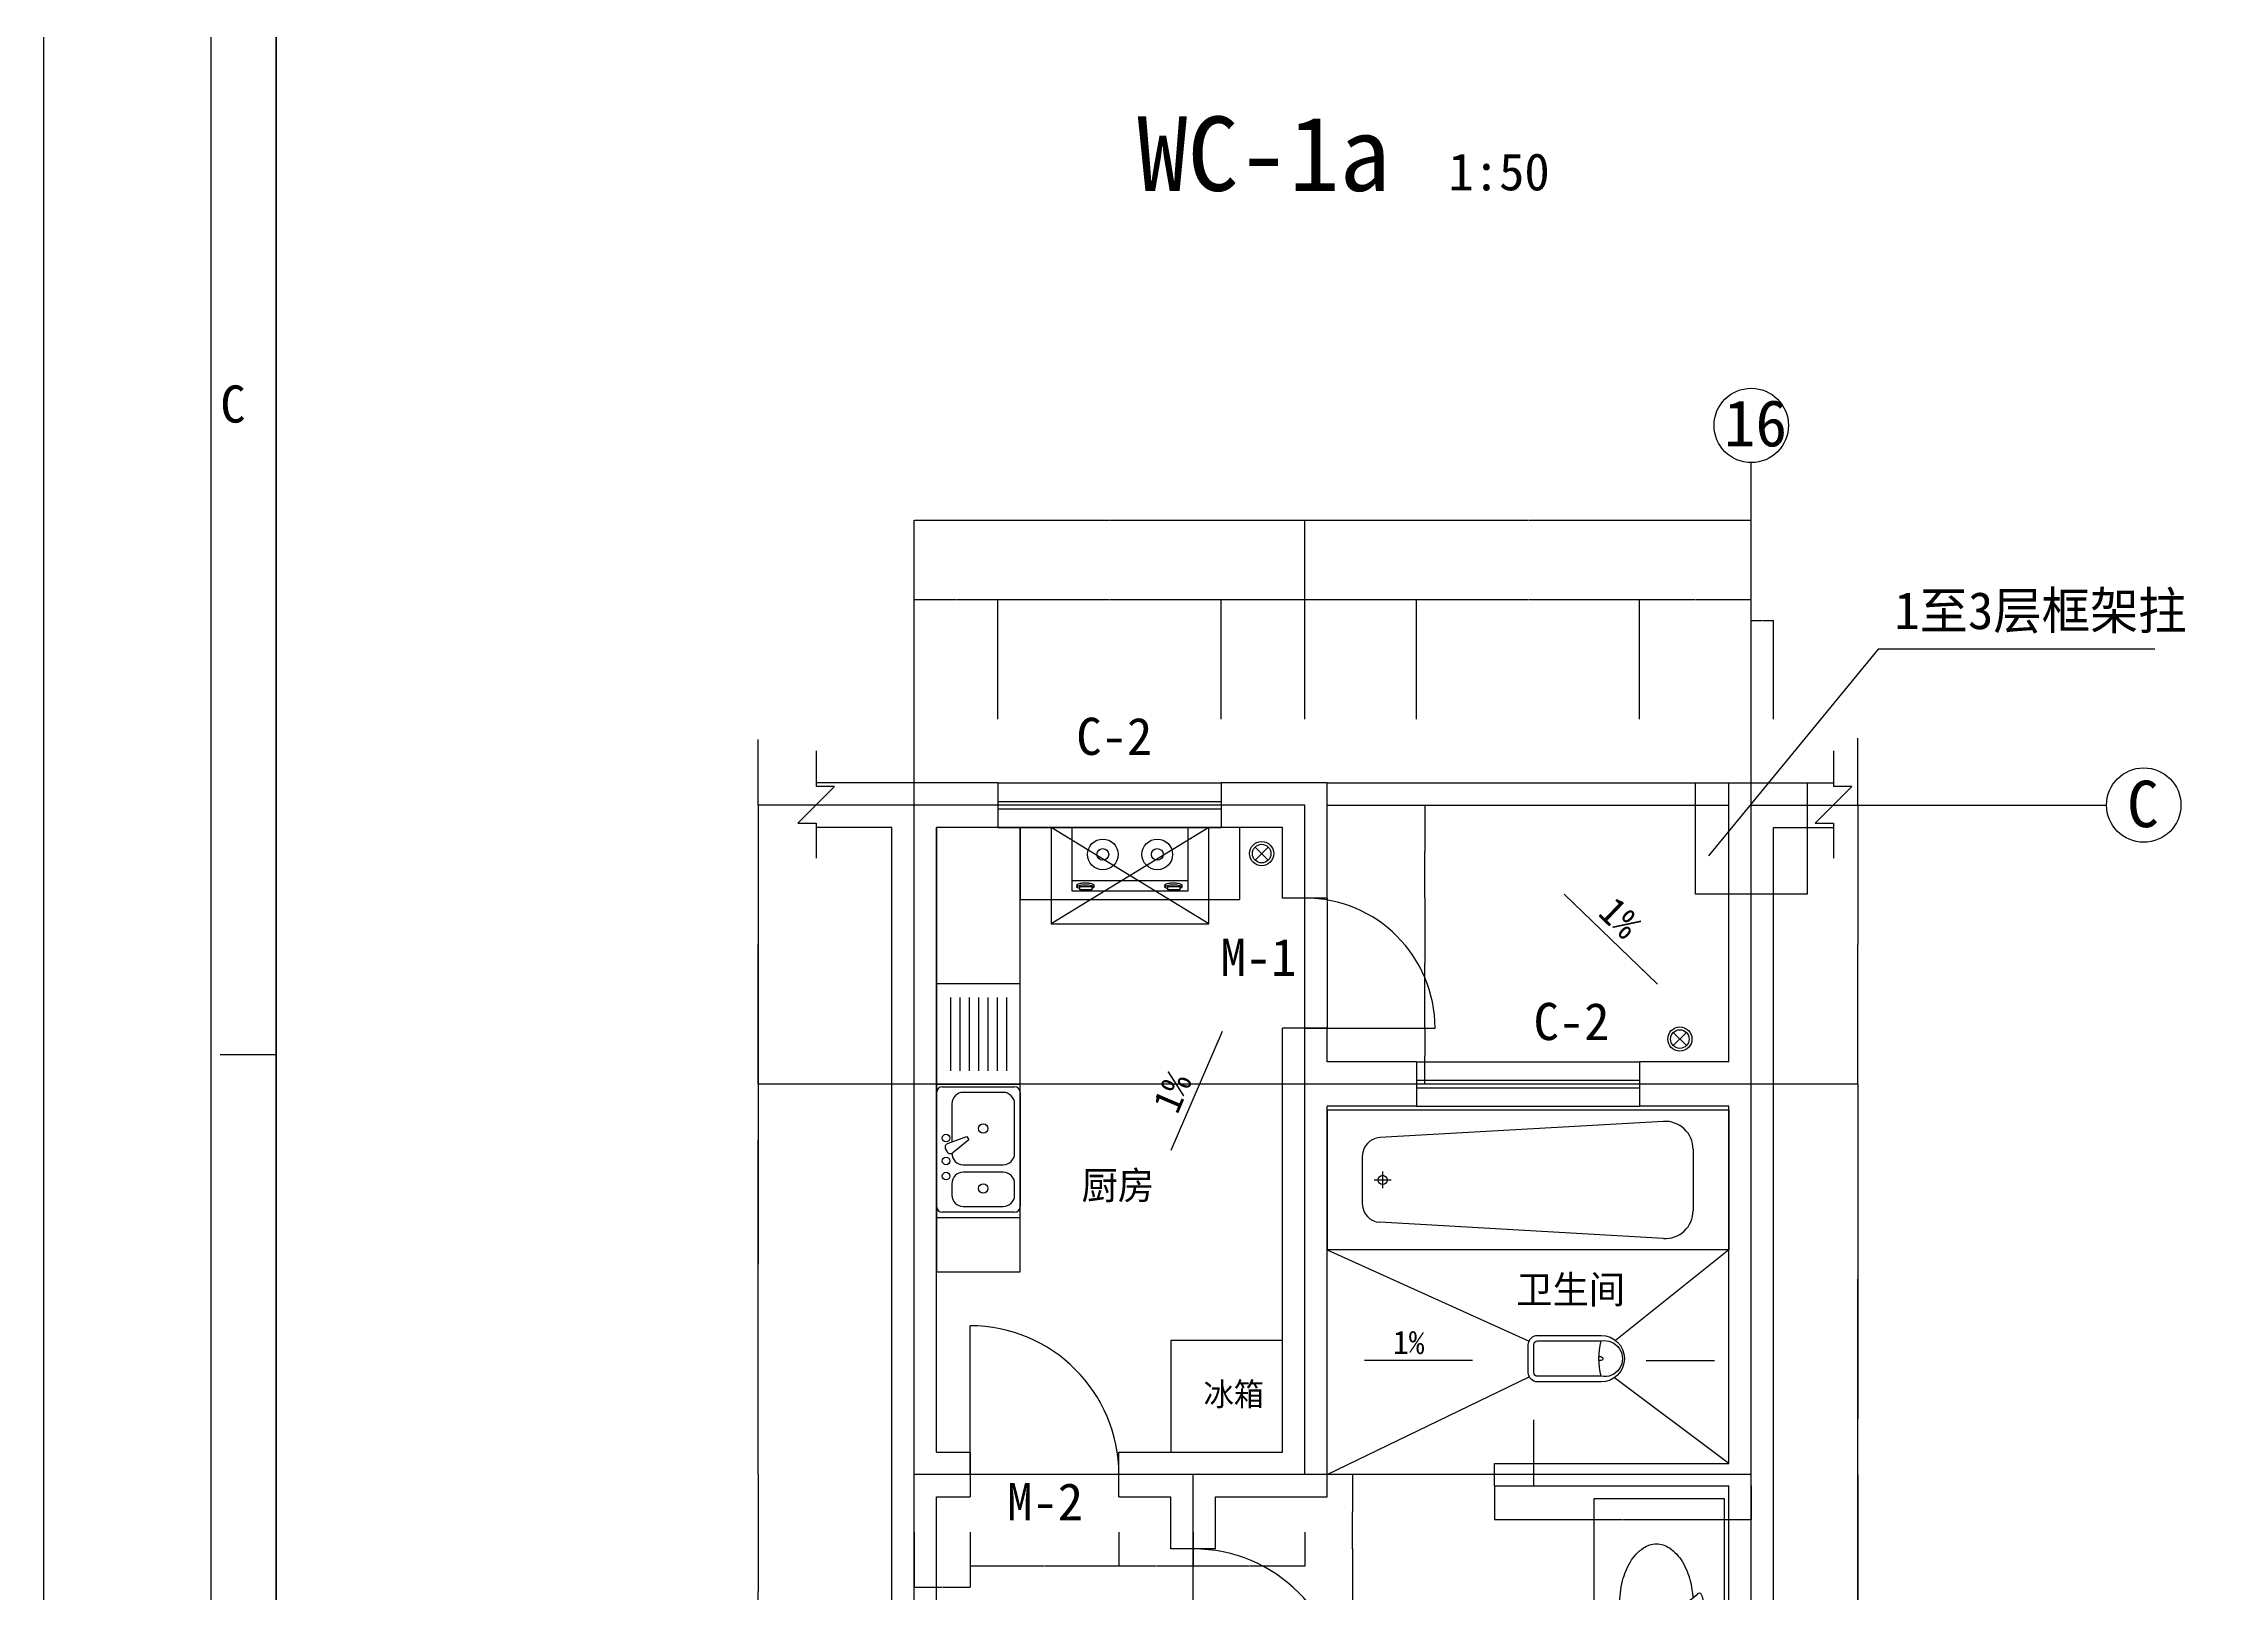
# Model space of a CAD drawing. Header units: metres. Extents: x -237648 to -195598, y -93947 to -64247.
# Drawn here: x -237648 to -225922, y -89442 to -81109 of the extents above; entities that cross this region are included whole.
import ezdxf

# ---------------------------------------------------------------- set-up
doc = ezdxf.new("R2010")
doc.units = ezdxf.units.M
for name, color, linetype in [('AXI', 1, 'Continuous'), ('PJ', 21, 'Continuous'), ('W', 5, 'Continuous')]:
    doc.layers.add(name, color=color, linetype=linetype)
doc.dimstyles.get("Standard").update_dxf_attribs({"dimtxt": 2.5, "dimasz": 2.5, "dimexe": 1.25, "dimexo": 0.625, "dimtad": 1, "dimcen": 2.5, "dimazin": 3, "dimtfac": 1, "dimtmove": 0, "dimatfit": 3})

# ---------------------------------------------------------------- blocks, each defined once
blk = doc.blocks.new('_E25ESP')
at = {"color": 0, "linetype": 'ByBlock'}
for p, q in [((0, -306.82), (0, 306.82)), ((30.68, 337.5), (419.32, 337.5)), ((81.82, 245.45), (81.82, 39.98)), ((357.95, 306.82), (143.18, 306.82)), ((419.32, -20.45), (419.32, 245.45)), ((450, 306.82), (450, -306.82)), ((48.39, 2.02), (56.63, -12.25)), ((58.92, 31.4), (162.53, 70.22)), ((172.76, 52.51), (87.34, -17.81)), ((162.53, 70.22), (172.76, 52.51)), ((143.18, -81.82), (357.95, -81.82)), ((81.82, -184.09), (81.82, -245.45)), ((357.95, -122.73), (143.18, -122.73)), ((419.32, -245.45), (419.32, -184.09)), ((419.32, -337.5), (30.68, -337.5)), ((143.18, -306.82), (357.95, -306.82))]:
    blk.add_line(p, q, dxfattribs=at)
for centre, radius in [((250.57, 112.5), 25.57), ((51.14, 61.36), 20.45), ((51.14, -61.36), 20.45), ((51.14, -143.18), 20.45), ((250.57, -209.66), 25.57)]:
    blk.add_circle(centre, radius, dxfattribs=at)
for centre, radius, start, end in [((30.68, 306.82), 30.68, 90, 180), ((143.18, 245.45), 61.36, 90, 180), ((357.95, 245.45), 61.36, 0, 90), ((419.32, 306.82), 30.68, 0, 90), ((66.1, 12.25), 20.45, 110.54, 210), ((74.34, -2.02), 20.45, 210, 309.46), ((143.18, -20.45), 61.36, 180, 270), ((357.95, -20.45), 61.36, 270, 0), ((143.18, -184.09), 61.36, 90, 180), ((357.95, -184.09), 61.36, 0, 90), ((30.68, -306.82), 30.68, 180, 270), ((143.18, -245.45), 61.36, 180, 270), ((357.95, -245.45), 61.36, 270, 0), ((419.32, -306.82), 30.68, 270, 0)]:
    blk.add_arc(centre, radius, start, end, dxfattribs=at)
blk = doc.blocks.new('DW')
at = {"layer": 'PJ'}
for p, q in [((-123.79, 145.72), (-123.79, -195.95)), ((-93.79, 145.72), (-93.79, -195.95)), ((76.21, 195.72), (-73.79, 195.72)), ((76.21, 165.72), (-73.79, 165.72)), ((96.21, -195.95), (96.21, 145.72)), ((126.21, -195.95), (126.21, 145.72)), ((-8.79, -196.08), (-8.79, -184.46)), ((11.21, -196.08), (11.21, -184.46))]:
    blk.add_line(p, q, dxfattribs=at)
for centre, radius, start, end in [((-73.79, 145.72), 50, 90, 180), ((-73.79, 145.72), 20, 90, 180), ((76.21, 145.72), 50, 0, 90), ((76.21, 145.72), 20, 0, 90), ((1.21, -195.95), 125, 180, 0), ((1.21, -214.21), 96.74, 169.12, 10.88), ((1.21, -578.66), 394.33, 76.06, 103.94), ((1.21, -195.89), 10, 181.09, 358.91)]:
    blk.add_arc(centre, radius, start, end, dxfattribs=at)
blk = doc.blocks.new('KXP')
at = {"layer": 'PJ', "linetype": 'ByBlock'}
blk.add_line((-388.31, 496.85), (-388.31, 509.94), dxfattribs=at)
at = {"layer": 'PJ'}
blk.add_lwpolyline([(-585.9, 980), (0, 980), (0, 0), (-585.9, 0)], close=True, dxfattribs=at)
for points in [[(-444.66, 472.02, 0.04), (-432.26, 393.22, 0.07), (-397.42, 308.94, 0.11), (-338.84, 246.5, 0.15), (-280.74, 228.39, 0.15), (-222.65, 246.5, 0.11), (-164.07, 308.94, 0.07), (-129.23, 393.22, 0.06), (-115.74, 503.39, 0.06), (-129.23, 613.57, 0.07), (-164.07, 697.85, 0.11), (-222.65, 760.29, 0.15), (-280.74, 778.39, 0.15)], [(-280.74, 778.39, 0.15), (-338.84, 760.29, 0.11), (-397.42, 697.85, 0.07), (-432.26, 613.57, 0.04), (-444.66, 534.77, 0.06)]]:
    blk.add_lwpolyline(points, format="xyb", dxfattribs=at)
at = {"layer": 'PJ', "linetype": 'ByBlock'}
blk.add_circle((-363.18, 503.39), 12.57, dxfattribs=at)
at = {"layer": 'PJ'}
for centre, radius, start, end in [((-375.32, 503.39), 116.63, 154.02, 205.98), ((-472.97, 550.98), 8, 39.44, 154.02), ((-364.6, 640.12), 132.32, 219.44, 259.68), ((-364.6, 366.67), 132.32, 100.32, 140.56), ((-472.97, 455.81), 8, 205.98, 320.56)]:
    blk.add_arc(centre, radius, start, end, dxfattribs=at)
blk = doc.blocks.new('_CLOSEDFILLED')
at = {"color": 0, "linetype": 'BYBLOCK'}
blk.add_solid([(-1, 0), (0, 0), (-1, 0)], dxfattribs=at)
blk = doc.blocks.new('*D23')
for p, q in [((-227893.48, -86703.22), (-227893.48, -88503.22)), ((-227893.73, -88503.22), (-227893.98, -88503.22)), ((-227893.48, -90303.22), (-227893.48, -88503.22)), ((-227893.48, -88503.22), (-227893.48, -88503.22)), ((-227893.23, -88503.22), (-227892.98, -88503.22))]:
    blk.add_line(p, q)
at = {"layer": 'Defpoints'}
for p in [(-227893.48, -86703.22), (-227893.48, -88503.22), (-227893.48, -90303.22)]:
    blk.add_point(p, dxfattribs=at)
at = {"xscale": 0.25, "yscale": 0.25}
blk.add_blockref('_CLOSEDFILLED', (-227893.48, -88503.22), dxfattribs=at)
at = {"xscale": 0.25, "yscale": 0.25, "rotation": 180}
blk.add_blockref('_CLOSEDFILLED', (-227893.48, -88503.22), dxfattribs=at)
at = {"insert": (-227893.48, -88502.095), "char_height": 1, "attachment_point": 5}
blk.add_mtext('0', dxfattribs=at)
blk = doc.blocks.new('*D24')
for p, q in [((-227893.48, -85203.22), (-227893.48, -85953.22)), ((-227893.73, -85953.22), (-227893.98, -85953.22)), ((-227893.48, -86703.22), (-227893.48, -85953.22)), ((-227893.48, -85953.22), (-227893.48, -85953.22)), ((-227893.23, -85953.22), (-227892.98, -85953.22))]:
    blk.add_line(p, q)
at = {"layer": 'Defpoints'}
for p in [(-227893.48, -85203.22), (-227893.48, -85953.22), (-227893.48, -86703.22)]:
    blk.add_point(p, dxfattribs=at)
at = {"xscale": 0.25, "yscale": 0.25}
blk.add_blockref('_CLOSEDFILLED', (-227893.48, -85953.22), dxfattribs=at)
at = {"xscale": 0.25, "yscale": 0.25, "rotation": 180}
blk.add_blockref('_CLOSEDFILLED', (-227893.48, -85953.22), dxfattribs=at)
at = {"insert": (-227893.48, -85952.095), "char_height": 1, "attachment_point": 5}
blk.add_mtext('0', dxfattribs=at)
blk = doc.blocks.new('*D25')
for p, q in [((-228466.29, -84741.82), (-228466.29, -84211.34)), ((-228466.04, -84211.34), (-228407.79, -84211.34)), ((-228404.79, -84211.34), (-228346.54, -84211.34)), ((-228346.29, -84741.82), (-228346.29, -84211.34))]:
    blk.add_line(p, q)
at = {"layer": 'Defpoints'}
for p in [(-228466.29, -84211.34), (-228466.29, -84741.82), (-228346.29, -84741.82)]:
    blk.add_point(p, dxfattribs=at)
at = {"xscale": 0.25, "yscale": 0.25, "rotation": 180}
blk.add_blockref('_CLOSEDFILLED', (-228466.29, -84211.34), dxfattribs=at)
at = {"xscale": 0.25, "yscale": 0.25}
blk.add_blockref('_CLOSEDFILLED', (-228346.29, -84211.34), dxfattribs=at)
at = {"insert": (-228406.29, -84211.34), "char_height": 1, "attachment_point": 5}
blk.add_mtext('120', dxfattribs=at)
blk = doc.blocks.new('*D26')
for p, q in [((-227893.73, -84843.26), (-227893.98, -84843.26)), ((-227893.48, -85083.22), (-227893.48, -84843.26)), ((-227893.48, -85203.22), (-227893.48, -84843.26)), ((-227893.48, -84843.26), (-227893.48, -84843.26)), ((-227893.23, -84843.26), (-227892.98, -84843.26))]:
    blk.add_line(p, q)
at = {"layer": 'Defpoints'}
for p in [(-227893.48, -84843.26), (-227893.48, -85083.22), (-227893.48, -85203.22)]:
    blk.add_point(p, dxfattribs=at)
at = {"xscale": 0.25, "yscale": 0.25}
blk.add_blockref('_CLOSEDFILLED', (-227893.48, -84843.26), dxfattribs=at)
at = {"xscale": 0.25, "yscale": 0.25, "rotation": 180}
blk.add_blockref('_CLOSEDFILLED', (-227893.48, -84843.26), dxfattribs=at)
at = {"insert": (-227893.48, -84842.135), "char_height": 1, "attachment_point": 5}
blk.add_mtext('0', dxfattribs=at)
blk = doc.blocks.new('*D27')
for p, q in [((-230866.29, -84741.82), (-230866.29, -83670.81)), ((-230866.04, -83670.81), (-229668.29, -83670.81)), ((-229664.29, -83670.81), (-228466.54, -83670.81)), ((-228466.29, -84741.82), (-228466.29, -83670.81))]:
    blk.add_line(p, q)
at = {"layer": 'Defpoints'}
for p in [(-230866.29, -83670.81), (-230866.29, -84741.82), (-228466.29, -84741.82)]:
    blk.add_point(p, dxfattribs=at)
at = {"xscale": 0.25, "yscale": 0.25, "rotation": 180}
blk.add_blockref('_CLOSEDFILLED', (-230866.29, -83670.81), dxfattribs=at)
at = {"xscale": 0.25, "yscale": 0.25}
blk.add_blockref('_CLOSEDFILLED', (-228466.29, -83670.81), dxfattribs=at)
at = {"insert": (-229666.29, -83670.81), "char_height": 1, "attachment_point": 5}
blk.add_mtext('2400', dxfattribs=at)
blk = doc.blocks.new('*D28')
for p, q in [((-232966.29, -84741.82), (-232966.29, -83670.81)), ((-232966.04, -83670.81), (-231918.29, -83670.81)), ((-231914.29, -83670.81), (-230866.54, -83670.81)), ((-230866.29, -84741.82), (-230866.29, -83670.81))]:
    blk.add_line(p, q)
at = {"layer": 'Defpoints'}
for p in [(-232966.29, -83670.81), (-232966.29, -84741.82), (-230866.29, -84741.82)]:
    blk.add_point(p, dxfattribs=at)
at = {"xscale": 0.25, "yscale": 0.25, "rotation": 180}
blk.add_blockref('_CLOSEDFILLED', (-232966.29, -83670.81), dxfattribs=at)
at = {"xscale": 0.25, "yscale": 0.25}
blk.add_blockref('_CLOSEDFILLED', (-230866.29, -83670.81), dxfattribs=at)
at = {"insert": (-231916.29, -83670.81), "char_height": 1, "attachment_point": 5}
blk.add_mtext('2100', dxfattribs=at)
blk = doc.blocks.new('*D60')
for p, q in [((-233805.33, -88803.22), (-233805.33, -89432.62)), ((-233805.58, -89432.62), (-233805.83, -89432.62)), ((-233805.33, -90303.22), (-233805.33, -89432.62)), ((-233805.33, -89432.62), (-233805.33, -89432.62)), ((-233805.08, -89432.62), (-233804.83, -89432.62))]:
    blk.add_line(p, q)
at = {"layer": 'Defpoints'}
for p in [(-233805.33, -88803.22), (-233805.33, -89432.62), (-233805.33, -90303.22)]:
    blk.add_point(p, dxfattribs=at)
at = {"xscale": 0.25, "yscale": 0.25}
blk.add_blockref('_CLOSEDFILLED', (-233805.33, -89432.62), dxfattribs=at)
at = {"xscale": 0.25, "yscale": 0.25, "rotation": 180}
blk.add_blockref('_CLOSEDFILLED', (-233805.33, -89432.62), dxfattribs=at)
at = {"insert": (-233805.33, -89431.495), "char_height": 1, "attachment_point": 5}
blk.add_mtext('0', dxfattribs=at)
blk = doc.blocks.new('*D61')
for p, q in [((-233805.33, -86703.22), (-233805.33, -87672.26)), ((-233805.58, -87672.26), (-233805.83, -87672.26)), ((-233805.33, -88803.22), (-233805.33, -87672.26)), ((-233805.33, -87672.26), (-233805.33, -87672.26)), ((-233805.08, -87672.26), (-233804.83, -87672.26))]:
    blk.add_line(p, q)
at = {"layer": 'Defpoints'}
for p in [(-233805.33, -86703.22), (-233805.33, -87672.26), (-233805.33, -88803.22)]:
    blk.add_point(p, dxfattribs=at)
at = {"xscale": 0.25, "yscale": 0.25}
blk.add_blockref('_CLOSEDFILLED', (-233805.33, -87672.26), dxfattribs=at)
at = {"xscale": 0.25, "yscale": 0.25, "rotation": 180}
blk.add_blockref('_CLOSEDFILLED', (-233805.33, -87672.26), dxfattribs=at)
at = {"insert": (-233805.33, -87671.135), "char_height": 1, "attachment_point": 5}
blk.add_mtext('0', dxfattribs=at)
blk = doc.blocks.new('*D62')
for p, q in [((-233805.33, -85203.22), (-233805.33, -85953.22)), ((-233805.58, -85953.22), (-233805.83, -85953.22)), ((-233805.33, -86703.22), (-233805.33, -85953.22)), ((-233805.33, -85953.22), (-233805.33, -85953.22)), ((-233805.08, -85953.22), (-233804.83, -85953.22))]:
    blk.add_line(p, q)
at = {"layer": 'Defpoints'}
for p in [(-233805.33, -85203.22), (-233805.33, -85953.22), (-233805.33, -86703.22)]:
    blk.add_point(p, dxfattribs=at)
at = {"xscale": 0.25, "yscale": 0.25}
blk.add_blockref('_CLOSEDFILLED', (-233805.33, -85953.22), dxfattribs=at)
at = {"xscale": 0.25, "yscale": 0.25, "rotation": 180}
blk.add_blockref('_CLOSEDFILLED', (-233805.33, -85953.22), dxfattribs=at)
at = {"insert": (-233805.33, -85952.095), "char_height": 1, "attachment_point": 5}
blk.add_mtext('0', dxfattribs=at)
blk = doc.blocks.new('*D64')
for p, q in [((-231918.29, -84098.84), (-232516.54, -84098.84)), ((-232516.29, -84741.82), (-232516.29, -84098.84)), ((-231316.04, -84098.84), (-231914.29, -84098.84)), ((-231316.29, -84741.82), (-231316.29, -84098.84))]:
    blk.add_line(p, q)
at = {"layer": 'Defpoints'}
for p in [(-231316.29, -84098.84), (-232516.29, -84741.82), (-231316.29, -84741.82)]:
    blk.add_point(p, dxfattribs=at)
at = {"xscale": 0.25, "yscale": 0.25}
blk.add_blockref('_CLOSEDFILLED', (-232516.29, -84098.84), dxfattribs=at)
at = {"xscale": 0.25, "yscale": 0.25, "rotation": 180}
blk.add_blockref('_CLOSEDFILLED', (-231316.29, -84098.84), dxfattribs=at)
at = {"insert": (-231916.29, -84098.84), "char_height": 1, "attachment_point": 5}
blk.add_mtext('1200', dxfattribs=at)
blk = doc.blocks.new('*D65')
for p, q in [((-232742.79, -84098.84), (-232966.54, -84098.84)), ((-232966.29, -84741.82), (-232966.29, -84098.84)), ((-232516.04, -84098.84), (-232739.79, -84098.84)), ((-232516.29, -84741.82), (-232516.29, -84098.84))]:
    blk.add_line(p, q)
at = {"layer": 'Defpoints'}
for p in [(-232516.29, -84098.84), (-232966.29, -84741.82), (-232516.29, -84741.82)]:
    blk.add_point(p, dxfattribs=at)
at = {"xscale": 0.25, "yscale": 0.25}
blk.add_blockref('_CLOSEDFILLED', (-232966.29, -84098.84), dxfattribs=at)
at = {"xscale": 0.25, "yscale": 0.25, "rotation": 180}
blk.add_blockref('_CLOSEDFILLED', (-232516.29, -84098.84), dxfattribs=at)
at = {"insert": (-232741.29, -84098.84), "char_height": 1, "attachment_point": 5}
blk.add_mtext('450', dxfattribs=at)
blk = doc.blocks.new('*D66')
for p, q in [((-231092.79, -84098.84), (-231316.54, -84098.84)), ((-231316.29, -84741.82), (-231316.29, -84098.84)), ((-230866.04, -84098.84), (-231089.79, -84098.84)), ((-230866.29, -84741.82), (-230866.29, -84098.84))]:
    blk.add_line(p, q)
at = {"layer": 'Defpoints'}
for p in [(-230866.29, -84098.84), (-231316.29, -84741.82), (-230866.29, -84741.82)]:
    blk.add_point(p, dxfattribs=at)
at = {"xscale": 0.25, "yscale": 0.25}
blk.add_blockref('_CLOSEDFILLED', (-231316.29, -84098.84), dxfattribs=at)
at = {"xscale": 0.25, "yscale": 0.25, "rotation": 180}
blk.add_blockref('_CLOSEDFILLED', (-230866.29, -84098.84), dxfattribs=at)
at = {"insert": (-231091.29, -84098.84), "char_height": 1, "attachment_point": 5}
blk.add_mtext('450', dxfattribs=at)
blk = doc.blocks.new('*D67')
for p, q in [((-228767.79, -84098.84), (-229066.54, -84098.84)), ((-229066.29, -84741.82), (-229066.29, -84098.84)), ((-228466.04, -84098.84), (-228764.79, -84098.84)), ((-228466.29, -84741.82), (-228466.29, -84098.84))]:
    blk.add_line(p, q)
at = {"layer": 'Defpoints'}
for p in [(-228466.29, -84098.84), (-229066.29, -84741.82), (-228466.29, -84741.82)]:
    blk.add_point(p, dxfattribs=at)
at = {"xscale": 0.25, "yscale": 0.25}
blk.add_blockref('_CLOSEDFILLED', (-229066.29, -84098.84), dxfattribs=at)
at = {"xscale": 0.25, "yscale": 0.25, "rotation": 180}
blk.add_blockref('_CLOSEDFILLED', (-228466.29, -84098.84), dxfattribs=at)
at = {"insert": (-228766.29, -84098.84), "char_height": 1, "attachment_point": 5}
blk.add_mtext('600', dxfattribs=at)
blk = doc.blocks.new('*D68')
for p, q in [((-230567.79, -84098.84), (-230866.54, -84098.84)), ((-230866.29, -84741.82), (-230866.29, -84098.84)), ((-230266.04, -84098.84), (-230564.79, -84098.84)), ((-230266.29, -84741.82), (-230266.29, -84098.84))]:
    blk.add_line(p, q)
at = {"layer": 'Defpoints'}
for p in [(-230266.29, -84098.84), (-230866.29, -84741.82), (-230266.29, -84741.82)]:
    blk.add_point(p, dxfattribs=at)
at = {"xscale": 0.25, "yscale": 0.25}
blk.add_blockref('_CLOSEDFILLED', (-230866.29, -84098.84), dxfattribs=at)
at = {"xscale": 0.25, "yscale": 0.25, "rotation": 180}
blk.add_blockref('_CLOSEDFILLED', (-230266.29, -84098.84), dxfattribs=at)
at = {"insert": (-230566.29, -84098.84), "char_height": 1, "attachment_point": 5}
blk.add_mtext('600', dxfattribs=at)
blk = doc.blocks.new('*D69')
for p, q in [((-229668.29, -84098.84), (-230266.54, -84098.84)), ((-230266.29, -84741.82), (-230266.29, -84098.84)), ((-229066.04, -84098.84), (-229664.29, -84098.84)), ((-229066.29, -84741.82), (-229066.29, -84098.84))]:
    blk.add_line(p, q)
at = {"layer": 'Defpoints'}
for p in [(-229066.29, -84098.84), (-230266.29, -84741.82), (-229066.29, -84741.82)]:
    blk.add_point(p, dxfattribs=at)
at = {"xscale": 0.25, "yscale": 0.25}
blk.add_blockref('_CLOSEDFILLED', (-230266.29, -84098.84), dxfattribs=at)
at = {"xscale": 0.25, "yscale": 0.25, "rotation": 180}
blk.add_blockref('_CLOSEDFILLED', (-229066.29, -84098.84), dxfattribs=at)
at = {"insert": (-229666.29, -84098.84), "char_height": 1, "attachment_point": 5}
blk.add_mtext('1200', dxfattribs=at)
blk = doc.blocks.new('*D75')
for p, q in [((-233805.33, -85203.22), (-233805.33, -87003.22)), ((-233805.58, -87003.22), (-233805.83, -87003.22)), ((-233805.33, -88803.22), (-233805.33, -87003.22)), ((-233805.33, -87003.22), (-233805.33, -87003.22)), ((-233805.08, -87003.22), (-233804.83, -87003.22))]:
    blk.add_line(p, q)
at = {"layer": 'Defpoints'}
for p in [(-233805.33, -85203.22), (-233805.33, -87003.22), (-233805.33, -88803.22)]:
    blk.add_point(p, dxfattribs=at)
at = {"xscale": 0.25, "yscale": 0.25}
blk.add_blockref('_CLOSEDFILLED', (-233805.33, -87003.22), dxfattribs=at)
at = {"xscale": 0.25, "yscale": 0.25, "rotation": 180}
blk.add_blockref('_CLOSEDFILLED', (-233805.33, -87003.22), dxfattribs=at)
at = {"insert": (-233805.33, -87002.095), "char_height": 1, "attachment_point": 5}
blk.add_mtext('0', dxfattribs=at)
blk = doc.blocks.new('*D76')
for p, q in [((-227893.48, -86703.22), (-227893.48, -87753.22)), ((-227893.73, -87753.22), (-227893.98, -87753.22)), ((-227893.48, -88803.22), (-227893.48, -87753.22)), ((-227893.48, -87753.22), (-227893.48, -87753.22)), ((-227893.23, -87753.22), (-227892.98, -87753.22))]:
    blk.add_line(p, q)
at = {"layer": 'Defpoints'}
for p in [(-227893.48, -86703.22), (-227893.48, -87753.22), (-227893.48, -88803.22)]:
    blk.add_point(p, dxfattribs=at)
at = {"xscale": 0.25, "yscale": 0.25}
blk.add_blockref('_CLOSEDFILLED', (-227893.48, -87753.22), dxfattribs=at)
at = {"xscale": 0.25, "yscale": 0.25, "rotation": 180}
blk.add_blockref('_CLOSEDFILLED', (-227893.48, -87753.22), dxfattribs=at)
at = {"insert": (-227893.48, -87752.095), "char_height": 1, "attachment_point": 5}
blk.add_mtext('0', dxfattribs=at)
blk = doc.blocks.new('*D77')
for p, q in [((-227893.48, -88803.22), (-227893.48, -89553.22)), ((-227893.73, -89553.22), (-227893.98, -89553.22)), ((-227893.48, -90303.22), (-227893.48, -89553.22)), ((-227893.48, -89553.22), (-227893.48, -89553.22)), ((-227893.23, -89553.22), (-227892.98, -89553.22))]:
    blk.add_line(p, q)
at = {"layer": 'Defpoints'}
for p in [(-227893.48, -88803.22), (-227893.48, -89553.22), (-227893.48, -90303.22)]:
    blk.add_point(p, dxfattribs=at)
at = {"xscale": 0.25, "yscale": 0.25}
blk.add_blockref('_CLOSEDFILLED', (-227893.48, -89553.22), dxfattribs=at)
at = {"xscale": 0.25, "yscale": 0.25, "rotation": 180}
blk.add_blockref('_CLOSEDFILLED', (-227893.48, -89553.22), dxfattribs=at)
at = {"insert": (-227893.48, -89552.095), "char_height": 1, "attachment_point": 5}
blk.add_mtext('0', dxfattribs=at)
blk = doc.blocks.new('*D78')
for p, q in [((-233805.58, -84849.88), (-233805.83, -84849.88)), ((-233805.33, -85203.22), (-233805.33, -84849.88)), ((-233805.33, -85083.22), (-233805.33, -84849.88)), ((-233805.33, -84849.88), (-233805.33, -84849.88)), ((-233805.08, -84849.88), (-233804.83, -84849.88))]:
    blk.add_line(p, q)
at = {"layer": 'Defpoints'}
for p in [(-233805.33, -84849.88), (-233805.33, -85083.22), (-233805.33, -85203.22)]:
    blk.add_point(p, dxfattribs=at)
at = {"xscale": 0.25, "yscale": 0.25}
blk.add_blockref('_CLOSEDFILLED', (-233805.33, -84849.88), dxfattribs=at)
at = {"xscale": 0.25, "yscale": 0.25, "rotation": 180}
blk.add_blockref('_CLOSEDFILLED', (-233805.33, -84849.88), dxfattribs=at)
at = {"insert": (-233805.33, -84848.755), "char_height": 1, "attachment_point": 5}
blk.add_mtext('0', dxfattribs=at)
blk = doc.blocks.new('*D79')
for p, q in [((-231866.29, -89112.47), (-231866.29, -89295.95)), ((-231466.29, -89112.47), (-231466.29, -89295.95)), ((-231667.79, -89295.95), (-231866.54, -89295.95)), ((-231466.04, -89295.95), (-231664.79, -89295.95))]:
    blk.add_line(p, q)
at = {"layer": 'Defpoints'}
for p in [(-231866.29, -89112.47), (-231466.29, -89112.47), (-231466.29, -89295.95)]:
    blk.add_point(p, dxfattribs=at)
at = {"xscale": 0.25, "yscale": 0.25}
blk.add_blockref('_CLOSEDFILLED', (-231866.29, -89295.95), dxfattribs=at)
at = {"xscale": 0.25, "yscale": 0.25, "rotation": 180}
blk.add_blockref('_CLOSEDFILLED', (-231466.29, -89295.95), dxfattribs=at)
at = {"insert": (-231666.29, -89295.95), "char_height": 1, "attachment_point": 5}
blk.add_mtext('400', dxfattribs=at)
blk = doc.blocks.new('*D80')
for p, q in [((-232966.29, -89112.47), (-232966.29, -89408.45)), ((-232666.29, -89112.47), (-232666.29, -89408.45)), ((-232966.04, -89408.45), (-232817.79, -89408.45)), ((-232814.79, -89408.45), (-232666.54, -89408.45))]:
    blk.add_line(p, q)
at = {"layer": 'Defpoints'}
for p in [(-232966.29, -89112.47), (-232666.29, -89112.47), (-232966.29, -89408.45)]:
    blk.add_point(p, dxfattribs=at)
at = {"xscale": 0.25, "yscale": 0.25, "rotation": 180}
blk.add_blockref('_CLOSEDFILLED', (-232966.29, -89408.45), dxfattribs=at)
at = {"xscale": 0.25, "yscale": 0.25}
blk.add_blockref('_CLOSEDFILLED', (-232666.29, -89408.45), dxfattribs=at)
at = {"insert": (-232816.29, -89408.45), "char_height": 1, "attachment_point": 5}
blk.add_mtext('300', dxfattribs=at)
blk = doc.blocks.new('*D81')
for p, q in [((-232666.29, -89112.47), (-232666.29, -89295.95)), ((-231866.29, -89112.47), (-231866.29, -89295.95)), ((-232267.79, -89295.95), (-232666.54, -89295.95)), ((-231866.04, -89295.95), (-232264.79, -89295.95))]:
    blk.add_line(p, q)
at = {"layer": 'Defpoints'}
for p in [(-232666.29, -89112.47), (-231866.29, -89112.47), (-231866.29, -89295.95)]:
    blk.add_point(p, dxfattribs=at)
at = {"xscale": 0.25, "yscale": 0.25}
blk.add_blockref('_CLOSEDFILLED', (-232666.29, -89295.95), dxfattribs=at)
at = {"xscale": 0.25, "yscale": 0.25, "rotation": 180}
blk.add_blockref('_CLOSEDFILLED', (-231866.29, -89295.95), dxfattribs=at)
at = {"insert": (-232266.29, -89295.95), "char_height": 1, "attachment_point": 5}
blk.add_mtext('800', dxfattribs=at)
blk = doc.blocks.new('*D83')
for p, q in [((-230610.67, -89203.22), (-230610.67, -89603.22)), ((-230610.92, -89603.22), (-230611.17, -89603.22)), ((-230610.67, -90003.22), (-230610.67, -89603.22)), ((-230610.67, -89603.22), (-230610.67, -89603.22)), ((-230610.42, -89603.22), (-230610.17, -89603.22))]:
    blk.add_line(p, q)
at = {"layer": 'Defpoints'}
for p in [(-230610.67, -89203.22), (-230610.67, -89603.22), (-230610.67, -90003.22)]:
    blk.add_point(p, dxfattribs=at)
at = {"xscale": 0.25, "yscale": 0.25}
blk.add_blockref('_CLOSEDFILLED', (-230610.67, -89603.22), dxfattribs=at)
at = {"xscale": 0.25, "yscale": 0.25, "rotation": 180}
blk.add_blockref('_CLOSEDFILLED', (-230610.67, -89603.22), dxfattribs=at)
at = {"insert": (-230610.67, -89602.095), "char_height": 1, "attachment_point": 5}
blk.add_mtext('0', dxfattribs=at)
blk = doc.blocks.new('*D84')
for p, q in [((-230610.67, -88803.22), (-230610.67, -89003.22)), ((-230610.92, -89003.22), (-230611.17, -89003.22)), ((-230610.67, -89203.22), (-230610.67, -89003.22)), ((-230610.67, -89003.22), (-230610.67, -89003.22)), ((-230610.42, -89003.22), (-230610.17, -89003.22))]:
    blk.add_line(p, q)
at = {"layer": 'Defpoints'}
for p in [(-230610.67, -88803.22), (-230610.67, -89003.22), (-230610.67, -89203.22)]:
    blk.add_point(p, dxfattribs=at)
at = {"xscale": 0.25, "yscale": 0.25}
blk.add_blockref('_CLOSEDFILLED', (-230610.67, -89003.22), dxfattribs=at)
at = {"xscale": 0.25, "yscale": 0.25, "rotation": 180}
blk.add_blockref('_CLOSEDFILLED', (-230610.67, -89003.22), dxfattribs=at)
at = {"insert": (-230610.67, -89002.095), "char_height": 1, "attachment_point": 5}
blk.add_mtext('0', dxfattribs=at)
blk = doc.blocks.new('*D85')
for p, q in [((-231466.29, -89112.47), (-231466.29, -89295.95)), ((-230866.29, -89112.47), (-230866.29, -89295.95)), ((-231167.79, -89295.95), (-231466.54, -89295.95)), ((-230866.04, -89295.95), (-231164.79, -89295.95))]:
    blk.add_line(p, q)
at = {"layer": 'Defpoints'}
for p in [(-231466.29, -89112.47), (-230866.29, -89112.47), (-230866.29, -89295.95)]:
    blk.add_point(p, dxfattribs=at)
at = {"xscale": 0.25, "yscale": 0.25}
blk.add_blockref('_CLOSEDFILLED', (-231466.29, -89295.95), dxfattribs=at)
at = {"xscale": 0.25, "yscale": 0.25, "rotation": 180}
blk.add_blockref('_CLOSEDFILLED', (-230866.29, -89295.95), dxfattribs=at)
at = {"insert": (-231166.29, -89295.95), "char_height": 1, "attachment_point": 5}
blk.add_mtext('600', dxfattribs=at)
blk = doc.blocks.new('*D92')
for p, q in [((-230221.19, -85203.22), (-230221.19, -85452.97)), ((-230221.44, -85452.97), (-230221.69, -85452.97)), ((-230221.19, -85702.72), (-230221.19, -85452.97)), ((-230221.19, -85452.97), (-230221.19, -85452.97)), ((-230220.94, -85452.97), (-230220.69, -85452.97))]:
    blk.add_line(p, q)
at = {"layer": 'Defpoints'}
for p in [(-230221.19, -85203.22), (-230221.19, -85452.97), (-230221.19, -85702.72)]:
    blk.add_point(p, dxfattribs=at)
at = {"xscale": 0.25, "yscale": 0.25}
blk.add_blockref('_CLOSEDFILLED', (-230221.19, -85452.97), dxfattribs=at)
at = {"xscale": 0.25, "yscale": 0.25, "rotation": 180}
blk.add_blockref('_CLOSEDFILLED', (-230221.19, -85452.97), dxfattribs=at)
at = {"insert": (-230221.19, -85451.845), "char_height": 1, "attachment_point": 5}
blk.add_mtext('0', dxfattribs=at)
blk = doc.blocks.new('*D93')
for p, q in [((-230221.19, -85702.72), (-230221.19, -86052.72)), ((-230221.44, -86052.72), (-230221.69, -86052.72)), ((-230221.19, -86402.72), (-230221.19, -86052.72)), ((-230221.19, -86052.72), (-230221.19, -86052.72)), ((-230220.94, -86052.72), (-230220.69, -86052.72))]:
    blk.add_line(p, q)
at = {"layer": 'Defpoints'}
for p in [(-230221.19, -85702.72), (-230221.19, -86052.72), (-230221.19, -86402.72)]:
    blk.add_point(p, dxfattribs=at)
at = {"xscale": 0.25, "yscale": 0.25}
blk.add_blockref('_CLOSEDFILLED', (-230221.19, -86052.72), dxfattribs=at)
at = {"xscale": 0.25, "yscale": 0.25, "rotation": 180}
blk.add_blockref('_CLOSEDFILLED', (-230221.19, -86052.72), dxfattribs=at)
at = {"insert": (-230221.19, -86051.595), "char_height": 1, "attachment_point": 5}
blk.add_mtext('0', dxfattribs=at)
blk = doc.blocks.new('*D94')
for p, q in [((-230221.19, -86402.72), (-230221.19, -86552.72)), ((-230221.44, -86552.72), (-230221.69, -86552.72)), ((-230221.19, -86702.72), (-230221.19, -86552.72)), ((-230221.19, -86552.72), (-230221.19, -86552.72)), ((-230220.94, -86552.72), (-230220.69, -86552.72))]:
    blk.add_line(p, q)
at = {"layer": 'Defpoints'}
for p in [(-230221.19, -86402.72), (-230221.19, -86552.72), (-230221.19, -86702.72)]:
    blk.add_point(p, dxfattribs=at)
at = {"xscale": 0.25, "yscale": 0.25}
blk.add_blockref('_CLOSEDFILLED', (-230221.19, -86552.72), dxfattribs=at)
at = {"xscale": 0.25, "yscale": 0.25, "rotation": 180}
blk.add_blockref('_CLOSEDFILLED', (-230221.19, -86552.72), dxfattribs=at)
at = {"insert": (-230221.19, -86551.595), "char_height": 1, "attachment_point": 5}
blk.add_mtext('0', dxfattribs=at)
blk = doc.blocks.new('*D221')
for p, q in [((-229846.29, -88863.22), (-229846.29, -89046.7)), ((-228466.29, -88863.22), (-228466.29, -89046.7)), ((-229158.29, -89046.7), (-229846.54, -89046.7)), ((-228466.04, -89046.7), (-229154.29, -89046.7))]:
    blk.add_line(p, q)
at = {"layer": 'Defpoints'}
for p in [(-229846.29, -88863.22), (-228466.29, -88863.22), (-228466.29, -89046.7)]:
    blk.add_point(p, dxfattribs=at)
at = {"xscale": 0.25, "yscale": 0.25}
blk.add_blockref('_CLOSEDFILLED', (-229846.29, -89046.7), dxfattribs=at)
at = {"xscale": 0.25, "yscale": 0.25, "rotation": 180}
blk.add_blockref('_CLOSEDFILLED', (-228466.29, -89046.7), dxfattribs=at)
at = {"insert": (-229156.29, -89046.7), "char_height": 1, "attachment_point": 5}
blk.add_mtext('1380', dxfattribs=at)
blk = doc.blocks.new('*D222')
for p, q in [((-229634.81, -88509.88), (-229635.06, -88509.88)), ((-229634.56, -88863.22), (-229634.56, -88509.88)), ((-229634.56, -88743.22), (-229634.56, -88509.88)), ((-229634.56, -88509.88), (-229634.56, -88509.88)), ((-229634.31, -88509.88), (-229634.06, -88509.88))]:
    blk.add_line(p, q)
at = {"layer": 'Defpoints'}
for p in [(-229634.56, -88509.88), (-229634.56, -88743.22), (-229634.56, -88863.22)]:
    blk.add_point(p, dxfattribs=at)
at = {"xscale": 0.25, "yscale": 0.25}
blk.add_blockref('_CLOSEDFILLED', (-229634.56, -88509.88), dxfattribs=at)
at = {"xscale": 0.25, "yscale": 0.25, "rotation": 180}
blk.add_blockref('_CLOSEDFILLED', (-229634.56, -88509.88), dxfattribs=at)
at = {"insert": (-229634.56, -88508.755), "char_height": 1, "attachment_point": 5}
blk.add_mtext('0', dxfattribs=at)

msp = doc.modelspace()

# ---------------------------------------------------------------- linework, layer by layer
for p, q in [((-237647.54, -64246.61), (-237647.54, -93946.61)), ((-236747.54, -93946.61), (-236747.54, -64246.61)), ((-228466.29, -84741.82), (-228466.29, -83362.04)), ((-227784.22, -84364.22), (-228697, -85476.48)), ((-226297.15, -84364.22), (-227784.22, -84364.22)), ((-233493.23, -84911.88), (-233493.23, -85103.28)), ((-228023.9, -84911.88), (-228023.9, -85103.28)), ((-233394.58, -85103.28), (-233591.89, -85300.59)), ((-233394.58, -85103.28), (-233493.23, -85103.28)), ((-232516.29, -85083.22), (-231316.29, -85083.22)), ((-230746.29, -85083.22), (-228586.29, -85083.22)), ((-227925.25, -85103.28), (-228122.56, -85300.59)), ((-227925.25, -85103.28), (-228023.9, -85103.28)), ((-232516.29, -85183.22), (-231316.29, -85183.22)), ((-232516.29, -85223.22), (-231316.29, -85223.22)), ((-230746.29, -85203.22), (-228586.29, -85203.22)), ((-227893.48, -85203.22), (-226555.92, -85203.22)), ((-233591.89, -85300.59), (-233493.23, -85300.59)), ((-233493.23, -85300.59), (-233493.23, -85488.09)), ((-232516.29, -85323.22), (-231316.29, -85323.22)), ((-231381.87, -85841.41), (-232230.7, -85323.22)), ((-231381.87, -85323.22), (-232230.7, -85841.41)), ((-232117.67, -85665.66), (-232117.67, -85323.22)), ((-232117.67, -85323.22), (-231494.9, -85323.22)), ((-231494.9, -85323.22), (-231494.9, -85665.66)), ((-228122.56, -85300.59), (-228023.9, -85300.59)), ((-228023.9, -85300.59), (-228023.9, -85488.09)), ((-231063.43, -85499.52), (-231134.14, -85428.81)), ((-231134.14, -85499.52), (-231063.43, -85428.81)), ((-231494.9, -85609.97), (-232117.67, -85609.97)), ((-231494.9, -85665.66), (-232117.67, -85665.66)), ((-232092.26, -85633.36), (-232092.26, -85643.87)), ((-232075.63, -85658.28), (-232075.63, -85641.66)), ((-232075.63, -85641.66), (-232010.96, -85641.66)), ((-232010.96, -85658.28), (-232075.63, -85658.28)), ((-232010.96, -85641.66), (-232010.96, -85658.28)), ((-232000.5, -85632.18), (-232000.61, -85643.89)), ((-231619.26, -85633.36), (-231619.26, -85643.87)), ((-231602.63, -85641.66), (-231537.96, -85641.66)), ((-231602.63, -85658.28), (-231602.63, -85641.66)), ((-231537.96, -85658.28), (-231602.63, -85658.28)), ((-231537.96, -85641.66), (-231537.96, -85658.28)), ((-231527.5, -85632.18), (-231527.62, -85643.89)), ((-230746.29, -85703.22), (-230746.29, -86403.22)), ((-228971.2, -86165.53), (-229472.5, -85682.17)), ((-232846.29, -86163.22), (-232396.29, -86163.22)), ((-232771.29, -86238), (-232771.29, -86632.15)), ((-232721.29, -86238), (-232721.29, -86632.15)), ((-232671.29, -86238), (-232671.29, -86632.15)), ((-232621.29, -86238), (-232621.29, -86632.15)), ((-232571.29, -86238), (-232571.29, -86632.15)), ((-232521.29, -86238), (-232521.29, -86632.15)), ((-232471.29, -86238), (-232471.29, -86632.15)), ((-230866.29, -86403.22), (-230166.29, -86403.22)), ((-231311.01, -86421.36), (-231586.42, -87060.96)), ((-228885.44, -86496.94), (-228814.73, -86426.23)), ((-228814.73, -86496.94), (-228885.44, -86426.23)), ((-236397.54, -86546.61), (-236697.54, -86546.61)), ((-230266.29, -86583.22), (-229066.29, -86583.22)), ((-230266.29, -86683.22), (-229066.29, -86683.22)), ((-230266.29, -86723.22), (-229066.29, -86723.22)), ((-230746.29, -86844.22), (-230746.29, -87594.22)), ((-228586.29, -86844.22), (-230746.29, -86844.22)), ((-230266.29, -86823.22), (-229066.29, -86823.22)), ((-228586.29, -86844.22), (-228586.29, -87594.22)), ((-228938.55, -86904.52), (-230463.81, -86991.41)), ((-230557.38, -87091.21), (-230557.38, -87347.24)), ((-228778.89, -87054.21), (-228778.89, -87384.23)), ((-230492.85, -87219.22), (-230402.85, -87219.22)), ((-230447.85, -87264.22), (-230447.85, -87174.22)), ((-232396.29, -87423.22), (-232846.29, -87423.22)), ((-228938.55, -87533.92), (-230463.81, -87447.03)), ((-230746.29, -87594.22), (-229661.2, -88085.56)), ((-228586.29, -87594.22), (-230746.29, -87594.22)), ((-228586.29, -87594.22), (-229195.9, -88081.99)), ((-232666.29, -88803.22), (-232666.29, -88003.22)), ((-230746.29, -88803.22), (-229660.01, -88277.06)), ((-229965.9, -88190.8), (-230546.21, -88190.8)), ((-228586.29, -88743.22), (-229202.22, -88282.72)), ((-229030.45, -88190.8), (-228663.97, -88190.8))]:
    msp.add_line(p, q)
for points in [[(-236397.54, -64746.61), (-196097.54, -64746.61), (-196097.54, -93446.61), (-236397.54, -93446.61)], [(-236397.54, -93446.61), (-196097.54, -93446.61), (-196097.54, -64746.61), (-236397.54, -64746.61)], [(-228766.29, -85083.22), (-228166.29, -85083.22), (-228166.29, -85683.22), (-228766.29, -85683.22)], [(-232396.29, -85323.22), (-232846.29, -85323.22), (-232846.29, -86703.22), (-232396.29, -86703.22)], [(-231216.29, -85323.22), (-232396.29, -85323.22), (-232396.29, -85711.25), (-231216.29, -85711.25)], [(-231381.87, -85323.22), (-232230.7, -85323.22), (-232230.7, -85841.41), (-231381.87, -85841.41)], [(-232396.29, -86703.22), (-232846.29, -86703.22), (-232846.29, -87714.06), (-232396.29, -87714.06)], [(-231586.29, -88683.22), (-230986.29, -88683.22), (-230986.29, -88083.22), (-231586.29, -88083.22)]]:
    msp.add_lwpolyline(points, close=True)
for points in [[(-232092.26, -85633.36, -0.26), (-232090.36, -85629.93, -0.08), (-232078.84, -85625, -0.04), (-232065.29, -85622.54, -0.03), (-232046.44, -85621.54, -0.03), (-232027.58, -85622.54, -0.04), (-232014.03, -85625, -0.08), (-232002.51, -85629.93, -0.26), (-232000.61, -85633.36, -0.08), (-232000.81, -85634.6, -0.06)], [(-232092.26, -85643.87, -0.26), (-232090.36, -85640.45, -0.08), (-232078.84, -85635.51, -0.04), (-232065.29, -85633.06, -0.03), (-232046.44, -85632.05, -0.03), (-232027.58, -85633.06, -0.04), (-232014.03, -85635.51, -0.08), (-232002.51, -85640.45, -0.26), (-232000.61, -85643.87, -0.26), (-232002.51, -85647.29, -0.06), (-232010.96, -85651.31, -0.04)], [(-232075.63, -85653, -0.01), (-232078.84, -85652.23, -0.08), (-232090.36, -85647.29, -0.26), (-232092.26, -85643.87, -0.26)], [(-231619.26, -85633.36, -0.26), (-231617.36, -85629.93, -0.08), (-231605.84, -85625, -0.04), (-231592.29, -85622.54, -0.03), (-231573.44, -85621.54, -0.03), (-231554.59, -85622.54, -0.04), (-231541.04, -85625, -0.08), (-231529.52, -85629.93, -0.26), (-231527.62, -85633.36, -0.08), (-231527.81, -85634.6, -0.06)], [(-231619.26, -85643.87, -0.26), (-231617.36, -85640.45, -0.08), (-231605.84, -85635.51, -0.04), (-231592.29, -85633.06, -0.03), (-231573.44, -85632.05, -0.03), (-231554.59, -85633.06, -0.04), (-231541.04, -85635.51, -0.08), (-231529.52, -85640.45, -0.26), (-231527.62, -85643.87, -0.26), (-231529.52, -85647.29, -0.06), (-231537.96, -85651.31, -0.04)], [(-231602.63, -85653, -0.01), (-231605.84, -85652.23, -0.08), (-231617.36, -85647.29, -0.26), (-231619.26, -85643.87, -0.26)]]:
    msp.add_lwpolyline(points, format="xyb")
for points in [[(-228971.2, -86165.53), (-229081.51, -86059.17)], [(-231311.01, -86421.36), (-231371.62, -86562.1)], [(-229965.9, -88190.8), (-230093.59, -88190.8)], [(-229030.45, -88190.8), (-228937.4, -88190.8)]]:
    msp.add_lwpolyline(points)
for centre, radius in [((-228466.29, -83162.04), 200), ((-226355.92, -85203.22), 200), ((-231952.58, -85468.67), 82.5), ((-231952.58, -85468.67), 31.63), ((-231659.95, -85468.67), 82.5), ((-231659.95, -85468.67), 31.63), ((-231098.78, -85464.16), 65), ((-231098.78, -85464.16), 50), ((-228850.09, -86461.59), 65), ((-228850.09, -86461.59), 50), ((-230447.85, -87219.22), 25)]:
    msp.add_circle(centre, radius)
for centre, radius, start, end in [((-230866.29, -86403.22), 700, 0, 90), ((-230457.38, -87091.21), 100, 93.69, 180), ((-228928.89, -87054.21), 150, 0, 93.69), ((-230457.38, -87347.24), 100, 180, 266.31), ((-228928.89, -87384.23), 150, 266.31, 0), ((-232666.29, -88803.22), 800, 0, 90), ((-231466.29, -90003.22), 800, 0, 90)]:
    msp.add_arc(centre, radius, start, end)
at = {"layer": 'AXI'}
for p, q in [((-232966.29, -90871.27), (-232966.29, -84741.82)), ((-228466.29, -90871.27), (-228466.29, -84741.82)), ((-230866.29, -85203.22), (-233805.33, -85203.22)), ((-232966.29, -90303.22), (-232966.29, -85203.22)), ((-230866.29, -88803.22), (-230866.29, -85203.22)), ((-228466.29, -85203.22), (-227893.48, -85203.22)), ((-227893.48, -86703.22), (-233805.33, -86703.22)), ((-228466.29, -88803.22), (-232966.29, -88803.22)), ((-231466.29, -90303.22), (-231466.29, -88803.22))]:
    msp.add_line(p, q, dxfattribs=at)
at = {"layer": 'W'}
for p, q in [((-232516.29, -85083.22), (-233493.23, -85083.22)), ((-232516.29, -85083.22), (-232516.29, -85323.22)), ((-230746.29, -85083.22), (-231316.29, -85083.22)), ((-231316.29, -85083.22), (-231316.29, -85323.22)), ((-230746.29, -85703.22), (-230746.29, -85083.22)), ((-228586.29, -85083.22), (-228346.29, -85083.22)), ((-228586.29, -86583.22), (-228586.29, -85083.22)), ((-228346.29, -85083.22), (-228025.19, -85083.22)), ((-233086.29, -85323.22), (-233493.23, -85323.22)), ((-233086.29, -90183.22), (-233086.29, -85323.22)), ((-232846.29, -88683.22), (-232846.29, -85323.22)), ((-232516.29, -85323.22), (-232846.29, -85323.22)), ((-230986.29, -85323.22), (-231316.29, -85323.22)), ((-230986.29, -85703.22), (-230986.29, -85323.22)), ((-228346.29, -90867.71), (-228346.29, -85323.22)), ((-228346.29, -85323.22), (-228025.19, -85323.22)), ((-230746.29, -85703.22), (-230986.29, -85703.22)), ((-230746.29, -86403.22), (-230986.29, -86403.22)), ((-230986.29, -88683.22), (-230986.29, -86403.22)), ((-230746.29, -86583.22), (-230746.29, -86403.22)), ((-230266.29, -86583.22), (-230746.29, -86583.22)), ((-230266.29, -86583.22), (-230266.29, -86823.22)), ((-228586.29, -86583.22), (-229066.29, -86583.22)), ((-229066.29, -86583.22), (-229066.29, -86823.22)), ((-230746.29, -88923.22), (-230746.29, -86823.22)), ((-230266.29, -86823.22), (-230746.29, -86823.22)), ((-228586.29, -86823.22), (-229066.29, -86823.22)), ((-228586.29, -88743.22), (-228586.29, -86823.22)), ((-232846.29, -88683.22), (-232666.29, -88683.22)), ((-232666.29, -88683.22), (-232666.29, -88923.22)), ((-231866.29, -88683.22), (-230986.29, -88683.22)), ((-231866.29, -88923.22), (-231866.29, -88683.22)), ((-229846.29, -88863.22), (-229846.29, -88743.22)), ((-229846.29, -88743.22), (-228586.29, -88743.22)), ((-229846.29, -88863.22), (-228586.29, -88863.22)), ((-228586.29, -90183.22), (-228586.29, -88863.22)), ((-232846.29, -90423.22), (-232846.29, -88923.22)), ((-232846.29, -88923.22), (-232666.29, -88923.22)), ((-231866.29, -88923.22), (-231586.29, -88923.22)), ((-231586.29, -89203.22), (-231586.29, -88923.22)), ((-231346.29, -88923.22), (-230746.29, -88923.22)), ((-231346.29, -89203.22), (-231346.29, -88923.22)), ((-231346.29, -89203.22), (-231586.29, -89203.22))]:
    msp.add_line(p, q, dxfattribs=at)

# ---------------------------------------------------------------- block references
msp.add_blockref('_E25ESP', (-232846.29, -87055.22))
at = {"xscale": -1, "rotation": 90}
msp.add_blockref('DW', (-229469.42, -88178.8), dxfattribs=at)
at = {"xscale": -1.2, "yscale": 1.2, "zscale": 1.2}
msp.add_blockref('KXP', (-229313.1, -90110.41), dxfattribs=at)

# ---------------------------------------------------------------- texts
for s, height, p in [('WC-1a', 400, (-231768.22, -81900.47)), ('1:50', 200, (-230094.21, -81897.79)), ('C', 200, (-236697.54, -83146.61)), ('16', 250, (-228613.71, -83274.62)), ('1至3层框架拄', 200, (-227696.97, -84257.25)), ('C-2', 200, (-232095.08, -84933.69)), ('C', 250, (-226445.78, -85322.09)), ('M-1', 200, (-231319.42, -86122.21)), ('C-2', 200, (-229636.72, -86467.02)), ('厨房', 150, (-232066.88, -87323.13)), ('卫生间', 150, (-229729.73, -87883.43)), ('1%', 125, (-230393.19, -88154.91)), ('冰箱', 125, (-231410.96, -88433.88)), ('M-2', 200, (-232467.17, -89049.64))]:
    msp.add_text(s, height=height).set_placement(p)
for rotation, p in [(316.04, (-229297.02, -85791.54)), (66.7, (-231551.9, -86871.88))]:
    msp.add_text('1%', height=150, rotation=rotation).set_placement(p)

# ---------------------------------------------------------------- dimensions: what is measured, and where the dimension line sits
for base, p1, p2, picture, middle in [((-232966.29, -83670.81), (-232966.29, -84741.82), (-230866.29, -84741.82), '*D28', (-231916.29, -83670.81)), ((-230866.29, -83670.81), (-230866.29, -84741.82), (-228466.29, -84741.82), '*D27', (-229666.29, -83670.81)), ((-232516.29, -84098.84), (-232516.29, -84741.82), (-232966.29, -84741.82), '*D65', (-232741.29, -84098.84)), ((-231316.29, -84098.84), (-231316.29, -84741.82), (-232516.29, -84741.82), '*D64', (-231916.29, -84098.84)), ((-230866.29, -84098.84), (-230866.29, -84741.82), (-231316.29, -84741.82), '*D66', (-231091.29, -84098.84)), ((-230266.29, -84098.84), (-230266.29, -84741.82), (-230866.29, -84741.82), '*D68', (-230566.29, -84098.84)), ((-229066.29, -84098.84), (-229066.29, -84741.82), (-230266.29, -84741.82), '*D69', (-229666.29, -84098.84)), ((-228466.29, -84098.84), (-228466.29, -84741.82), (-229066.29, -84741.82), '*D67', (-228766.29, -84098.84)), ((-228466.29, -84211.34), (-228466.29, -84741.82), (-228346.29, -84741.82), '*D25', (-228406.29, -84211.34)), ((-233805.33, -84849.88), (-233805.33, -85203.22), (-233805.33, -85083.22), '*D78', (-233805.33, -84848.755)), ((-227893.48, -84843.26), (-227893.48, -85083.22), (-227893.48, -85203.22), '*D26', (-227893.48, -84842.135)), ((-233805.33, -85953.22), (-233805.33, -85203.22), (-233805.33, -86703.22), '*D62', (-233805.33, -85952.095)), ((-233805.33, -87003.22), (-233805.33, -85203.22), (-233805.33, -88803.22), '*D75', (-233805.33, -87002.095)), ((-230221.19, -85452.97), (-230221.19, -85702.72), (-230221.19, -85203.22), '*D92', (-230221.19, -85451.845)), ((-227893.48, -85953.22), (-227893.48, -85203.22), (-227893.48, -86703.22), '*D24', (-227893.48, -85952.095)), ((-230221.19, -86052.72), (-230221.19, -85702.72), (-230221.19, -86402.72), '*D93', (-230221.19, -86051.595)), ((-230221.19, -86552.72), (-230221.19, -86402.72), (-230221.19, -86702.72), '*D94', (-230221.19, -86551.595)), ((-233805.33, -87672.26), (-233805.33, -86703.22), (-233805.33, -88803.22), '*D61', (-233805.33, -87671.135)), ((-227893.48, -88503.22), (-227893.48, -86703.22), (-227893.48, -90303.22), '*D23', (-227893.48, -88502.095)), ((-227893.48, -87753.22), (-227893.48, -86703.22), (-227893.48, -88803.22), '*D76', (-227893.48, -87752.095)), ((-229634.56, -88509.88), (-229634.56, -88863.22), (-229634.56, -88743.22), '*D222', (-229634.56, -88508.755)), ((-233805.33, -89432.62), (-233805.33, -88803.22), (-233805.33, -90303.22), '*D60', (-233805.33, -89431.495)), ((-230610.67, -89003.22), (-230610.67, -89203.22), (-230610.67, -88803.22), '*D84', (-230610.67, -89002.095)), ((-228466.29, -89046.7), (-228466.29, -88863.22), (-229846.29, -88863.22), '*D221', (-229156.29, -89046.7)), ((-227893.48, -89553.22), (-227893.48, -88803.22), (-227893.48, -90303.22), '*D77', (-227893.48, -89552.095)), ((-232966.29, -89408.45), (-232966.29, -89112.47), (-232666.29, -89112.47), '*D80', (-232816.29, -89408.45)), ((-231866.29, -89295.95), (-231866.29, -89112.47), (-232666.29, -89112.47), '*D81', (-232266.29, -89295.95)), ((-231466.29, -89295.95), (-231466.29, -89112.47), (-231866.29, -89112.47), '*D79', (-231666.29, -89295.95)), ((-230866.29, -89295.95), (-230866.29, -89112.47), (-231466.29, -89112.47), '*D85', (-231166.29, -89295.95)), ((-230610.67, -89603.22), (-230610.67, -90003.22), (-230610.67, -89203.22), '*D83', (-230610.67, -89602.095))]:
    dim = msp.add_linear_dim(base=base, p1=p1, p2=p2, dimstyle='Standard')
    dim.commit()
    dim.dimension.update_dxf_attribs({"geometry": picture, "text_midpoint": middle})

doc.saveas('drawing.dxf')
